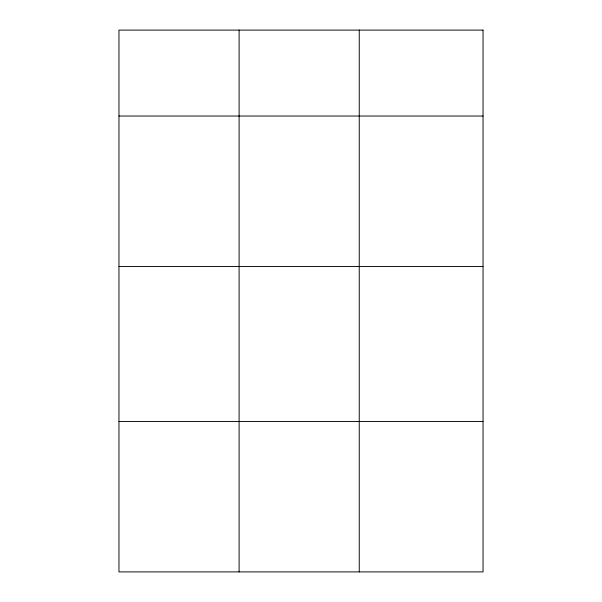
<?xml version="1.0" encoding="UTF-8"?>
<svg xmlns="http://www.w3.org/2000/svg" width="602" height="602" viewBox="0 0 602 602"><rect width="100%" height="100%" fill="white"/><g stroke="black" fill="none" stroke-linecap="round" stroke-linejoin="round"><path stroke-width="0.9" d="M118.963 116.035L483.037 116.035M118.963 266.468L483.037 266.468M118.963 421.468L483.037 421.468M359.251 30.1L359.251 571.9M239.107 30.1L239.107 571.9M483.037 30.1L118.963 30.1L118.963 571.9L483.037 571.9L483.037 30.1"/></g></svg>
